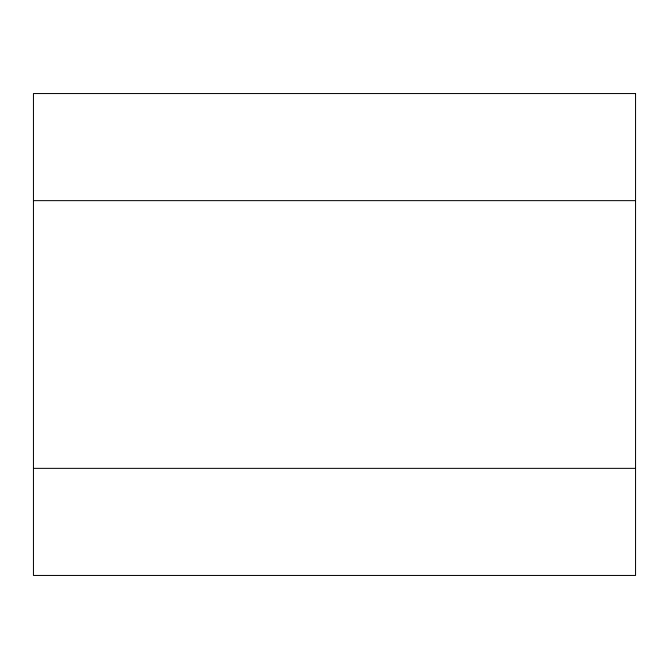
<?xml version="1.0" encoding="UTF-8"?>
<svg xmlns="http://www.w3.org/2000/svg" width="669" height="669" viewBox="0 0 669 669"><rect width="100%" height="100%" fill="white"/><g stroke="black" fill="none" stroke-linecap="round" stroke-linejoin="round"><path stroke-width="1" d="M33.45 200.641L635.55 200.641M33.45 468.359L635.55 468.359M635.55 93.551L33.45 93.551L33.45 575.449L635.55 575.449L635.55 93.551"/></g></svg>
